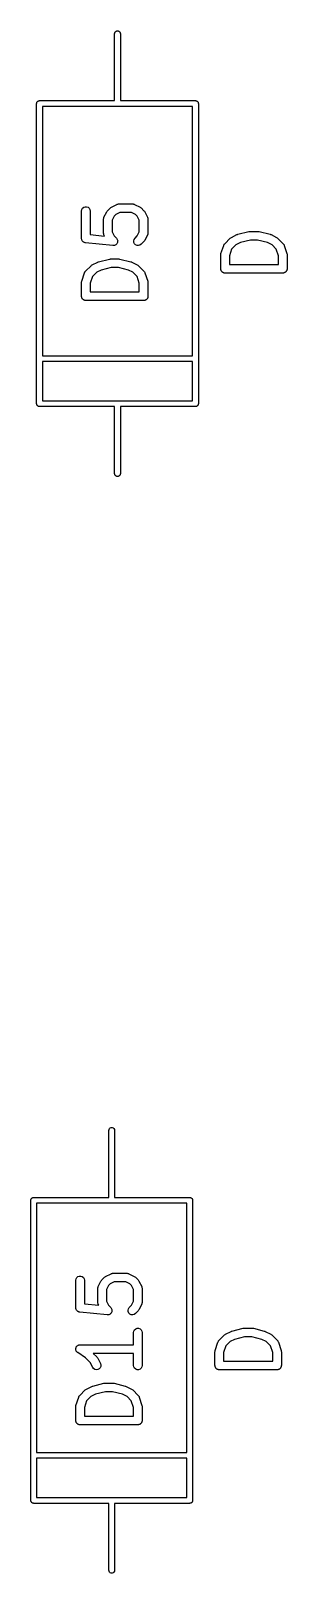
# Model space of a CAD drawing. Extents: x 39 to 139, y -131 to -25.
# Drawn here: x 134.4 to 138.84, y -74.05 to -47.33 of the extents above; entities that cross this region are included whole.
import ezdxf

# ---------------------------------------------------------------- set-up
doc = ezdxf.new("R2010")
doc.units = 0
doc.header["$MEASUREMENT"] = 0
doc.layers.add('BLACK', color=7, linetype='CONTINUOUS')

msp = doc.modelspace()

# ---------------------------------------------------------------- linework, layer by layer
at = {"layer": 'Black'}
for p, q in [((135.85, -47.38), (135.853, -47.3629)), ((135.85, -48.54), (135.85, -47.38)), ((135.853, -47.3629), (135.862, -47.3479)), ((135.862, -47.3479), (135.875, -47.3367)), ((135.875, -47.3367), (135.891, -47.3308)), ((135.891, -47.3308), (135.909, -47.3308)), ((135.909, -47.3308), (135.925, -47.3367)), ((135.925, -47.3367), (135.938, -47.3479)), ((135.938, -47.3479), (135.947, -47.3629)), ((135.947, -47.3629), (135.95, -47.38)), ((135.95, -47.38), (135.95, -48.54)), ((134.5, -48.59), (134.501, -48.5857)), ((134.5, -53.79), (134.5, -48.59)), ((134.501, -48.5813), (134.502, -48.5772)), ((134.501, -48.5857), (134.501, -48.5813)), ((134.502, -48.5772), (134.503, -48.5729)), ((134.503, -48.5729), (134.505, -48.5691)), ((134.505, -48.5691), (134.507, -48.565)), ((134.507, -48.565), (134.51, -48.5616)), ((134.51, -48.5616), (134.512, -48.5579)), ((134.512, -48.5579), (134.515, -48.555)), ((134.515, -48.555), (134.518, -48.5517)), ((134.518, -48.5517), (134.522, -48.5495)), ((134.522, -48.5495), (134.525, -48.5467)), ((134.525, -48.5467), (134.529, -48.5452)), ((134.529, -48.5452), (134.533, -48.543)), ((134.533, -48.543), (134.537, -48.5423)), ((134.537, -48.5423), (134.541, -48.5408)), ((134.541, -48.5408), (134.546, -48.5408)), ((134.546, -48.5408), (134.55, -48.54)), ((134.55, -48.54), (135.85, -48.54)), ((135.95, -48.54), (137.25, -48.54)), ((137.25, -48.54), (137.254, -48.5408)), ((137.254, -48.5408), (137.259, -48.5408)), ((137.259, -48.5408), (137.263, -48.5423)), ((137.263, -48.5423), (137.267, -48.543)), ((137.267, -48.543), (137.271, -48.5452)), ((137.271, -48.5452), (137.275, -48.5467)), ((137.275, -48.5467), (137.278, -48.5495)), ((137.278, -48.5495), (137.282, -48.5517)), ((137.282, -48.5517), (137.285, -48.555)), ((137.285, -48.555), (137.288, -48.5579)), ((137.288, -48.5579), (137.29, -48.5616)), ((137.29, -48.5616), (137.293, -48.565)), ((137.293, -48.565), (137.295, -48.5691)), ((137.295, -48.5691), (137.297, -48.5729)), ((137.297, -48.5729), (137.298, -48.5772)), ((137.298, -48.5772), (137.299, -48.5813)), ((137.299, -48.5813), (137.299, -48.5857)), ((137.299, -48.5857), (137.3, -48.59)), ((137.3, -48.59), (137.3, -53.79)), ((134.6, -48.64), (134.6, -52.96)), ((137.2, -48.64), (134.6, -48.64)), ((137.2, -52.96), (137.2, -48.64)), ((135.277, -50.4519), (135.282, -50.4263)), ((135.277, -50.9281), (135.277, -50.4519)), ((135.282, -50.4263), (135.295, -50.4037)), ((135.295, -50.4037), (135.315, -50.387)), ((135.315, -50.387), (135.339, -50.378)), ((135.339, -50.378), (135.365, -50.378)), ((135.365, -50.378), (135.39, -50.387)), ((135.39, -50.387), (135.41, -50.4037)), ((135.41, -50.4037), (135.423, -50.4263)), ((135.423, -50.4263), (135.427, -50.4519)), ((135.427, -50.4519), (135.427, -50.8602)), ((135.666, -50.5612), (135.714, -50.466)), ((135.714, -50.466), (135.721, -50.4563)), ((135.721, -50.4563), (135.728, -50.4465)), ((135.728, -50.4465), (135.776, -50.3989)), ((135.776, -50.3989), (135.785, -50.392)), ((135.785, -50.392), (135.795, -50.3848)), ((135.795, -50.3848), (135.89, -50.3372)), ((135.942, -50.4793), (135.873, -50.5135)), ((135.89, -50.3372), (135.894, -50.336)), ((135.894, -50.336), (135.898, -50.3338)), ((135.898, -50.3338), (135.907, -50.3323)), ((135.907, -50.3323), (135.915, -50.3298)), ((135.915, -50.3298), (135.92, -50.33)), ((135.92, -50.33), (135.924, -50.3293)), ((135.924, -50.3293), (136.162, -50.3293)), ((136.144, -50.4793), (135.942, -50.4793)), ((136.213, -50.5135), (136.144, -50.4793)), ((136.162, -50.3293), (136.166, -50.33)), ((136.166, -50.33), (136.17, -50.3298)), ((136.17, -50.3298), (136.179, -50.3323)), ((136.179, -50.3323), (136.188, -50.3338)), ((136.188, -50.3338), (136.191, -50.336)), ((136.191, -50.336), (136.195, -50.3372)), ((136.195, -50.3372), (136.291, -50.3848)), ((136.291, -50.3848), (136.3, -50.392)), ((136.3, -50.392), (136.31, -50.3989)), ((136.31, -50.3989), (136.358, -50.4465)), ((136.358, -50.4465), (136.365, -50.4563)), ((136.365, -50.4563), (136.372, -50.466)), ((136.372, -50.466), (136.419, -50.5612)), ((135.658, -50.5948), (135.659, -50.5905)), ((135.658, -50.8329), (135.658, -50.5948)), ((135.659, -50.5862), (135.661, -50.5778)), ((135.659, -50.5905), (135.659, -50.5862)), ((135.661, -50.5778), (135.663, -50.5691)), ((135.663, -50.5691), (135.665, -50.5654)), ((135.665, -50.5654), (135.666, -50.5612)), ((135.843, -50.5439), (135.808, -50.6125)), ((135.808, -50.6125), (135.808, -50.8152)), ((135.873, -50.5135), (135.843, -50.5439)), ((136.243, -50.5439), (136.213, -50.5135)), ((136.277, -50.6125), (136.243, -50.5439)), ((136.277, -50.8152), (136.277, -50.6125)), ((136.419, -50.5612), (136.421, -50.5654)), ((136.421, -50.5654), (136.423, -50.5691)), ((136.423, -50.5691), (136.424, -50.5778)), ((136.424, -50.5778), (136.427, -50.5862)), ((136.427, -50.5862), (136.427, -50.5905)), ((136.427, -50.5905), (136.427, -50.5948)), ((136.427, -50.5948), (136.427, -50.8329)), ((135.278, -50.9309), (135.277, -50.9281)), ((135.278, -50.9337), (135.278, -50.9309)), ((135.28, -50.9436), (135.278, -50.9337)), ((135.282, -50.9537), (135.28, -50.9436)), ((135.283, -50.9562), (135.282, -50.9537)), ((135.284, -50.9589), (135.283, -50.9562)), ((135.29, -50.9674), (135.284, -50.9589)), ((135.295, -50.9763), (135.29, -50.9674)), ((135.297, -50.9781), (135.295, -50.9763)), ((135.299, -50.9805), (135.297, -50.9781)), ((135.307, -50.9865), (135.299, -50.9805)), ((135.315, -50.993), (135.307, -50.9865)), ((135.318, -50.994), (135.315, -50.993)), ((135.32, -50.9957), (135.318, -50.994)), ((135.33, -50.9984), (135.32, -50.9957)), ((135.339, -51.002), (135.33, -50.9984)), ((135.342, -51.002), (135.339, -51.002)), ((135.345, -51.0027), (135.342, -51.002)), ((135.821, -51.0503), (135.345, -51.0027)), ((135.427, -50.8602), (135.676, -50.885)), ((135.659, -50.8371), (135.658, -50.8329)), ((135.659, -50.8414), (135.659, -50.8371)), ((135.661, -50.8499), (135.659, -50.8414)), ((135.663, -50.8585), (135.661, -50.8499)), ((135.665, -50.8623), (135.663, -50.8585)), ((135.666, -50.8664), (135.665, -50.8623)), ((135.676, -50.885), (135.666, -50.8664)), ((135.808, -50.8152), (135.843, -50.8837)), ((135.843, -50.8837), (135.882, -50.9227)), ((135.88, -51.0282), (135.872, -51.0372)), ((135.889, -51.0195), (135.88, -51.0282)), ((135.882, -50.9227), (135.882, -50.9231)), ((135.882, -50.9231), (135.882, -50.9233)), ((135.882, -50.9233), (135.889, -50.9337)), ((135.889, -50.9337), (135.897, -50.944)), ((135.89, -51.0191), (135.889, -51.0195)), ((135.895, -51.0073), (135.89, -51.0187)), ((135.89, -51.0187), (135.89, -51.0191)), ((135.901, -50.996), (135.895, -51.0073)), ((135.897, -50.944), (135.897, -50.9445)), ((135.897, -50.9445), (135.897, -50.9449)), ((135.897, -50.9449), (135.9, -50.9571)), ((135.9, -50.9571), (135.903, -50.9692)), ((135.902, -50.9826), (135.901, -50.9951)), ((135.901, -50.9951), (135.901, -50.9956)), ((135.901, -50.9956), (135.901, -50.996)), ((135.903, -50.9701), (135.902, -50.9826)), ((135.903, -50.9692), (135.903, -50.9696)), ((135.903, -50.9696), (135.903, -50.9701)), ((136.182, -50.9692), (136.189, -50.944)), ((136.185, -50.9951), (136.182, -50.9692)), ((136.196, -51.0187), (136.185, -50.9951)), ((136.189, -50.944), (136.204, -50.9227)), ((136.214, -51.0372), (136.196, -51.0187)), ((136.204, -50.9227), (136.243, -50.8837)), ((136.243, -50.8837), (136.277, -50.8152)), ((136.31, -51.0287), (136.289, -51.0437)), ((136.358, -50.9811), (136.31, -51.0287)), ((136.365, -50.9713), (136.358, -50.9811)), ((136.372, -50.9616), (136.365, -50.9713)), ((136.419, -50.8664), (136.372, -50.9616)), ((136.421, -50.8623), (136.419, -50.8664)), ((136.423, -50.8585), (136.421, -50.8623)), ((136.424, -50.8499), (136.423, -50.8585)), ((136.427, -50.8414), (136.424, -50.8499)), ((136.427, -50.8329), (136.427, -50.8371)), ((136.427, -50.8371), (136.427, -50.8414)), ((137.742, -51.0393), (137.747, -51.0321)), ((137.747, -51.0321), (137.751, -51.0243)), ((137.751, -51.0243), (137.754, -51.0215)), ((137.754, -51.0215), (137.757, -51.0179)), ((137.757, -51.0179), (137.852, -50.9227)), ((137.852, -50.9227), (137.862, -50.9158)), ((137.862, -50.9158), (137.872, -50.9086)), ((137.872, -50.9086), (137.967, -50.861)), ((138.027, -50.9989), (137.95, -51.0374)), ((137.967, -50.861), (137.975, -50.8587)), ((137.975, -50.8587), (137.982, -50.8553)), ((137.982, -50.8553), (138.173, -50.8077)), ((138.2, -50.9555), (138.027, -50.9989)), ((138.173, -50.8077), (138.182, -50.8071)), ((138.182, -50.8071), (138.191, -50.8055)), ((138.191, -50.8055), (138.334, -50.8055)), ((138.325, -50.9555), (138.2, -50.9555)), ((138.498, -50.9989), (138.325, -50.9555)), ((138.334, -50.8055), (138.343, -50.8071)), ((138.343, -50.8071), (138.352, -50.8077)), ((138.352, -50.8077), (138.542, -50.8553)), ((138.575, -51.0374), (138.498, -50.9989)), ((138.542, -50.8553), (138.55, -50.8587)), ((138.55, -50.8587), (138.558, -50.861)), ((138.558, -50.861), (138.653, -50.9086)), ((138.653, -50.9086), (138.663, -50.9158)), ((138.663, -50.9158), (138.673, -50.9227)), ((138.673, -50.9227), (138.768, -51.0179)), ((138.768, -51.0179), (138.77, -51.0215)), ((138.77, -51.0215), (138.774, -51.0243)), ((138.774, -51.0243), (138.778, -51.0321)), ((138.778, -51.0321), (138.783, -51.0393)), ((135.572, -51.3315), (135.763, -51.2839)), ((135.763, -51.2839), (135.772, -51.2833)), ((135.772, -51.2833), (135.781, -51.2817)), ((135.781, -51.2817), (135.924, -51.2817)), ((135.822, -51.0503), (135.821, -51.0503)), ((135.834, -51.0493), (135.822, -51.0504)), ((135.822, -51.0504), (135.822, -51.0503)), ((135.847, -51.0484), (135.834, -51.0493)), ((135.848, -51.0482), (135.847, -51.0484)), ((135.859, -51.0429), (135.848, -51.0482)), ((135.848, -51.0482), (135.848, -51.0482)), ((135.871, -51.0377), (135.859, -51.0429)), ((135.872, -51.0372), (135.871, -51.0374)), ((135.871, -51.0374), (135.871, -51.0377)), ((135.924, -51.2817), (135.933, -51.2833)), ((135.933, -51.2833), (135.942, -51.2839)), ((135.942, -51.2839), (136.132, -51.3315)), ((136.238, -51.0482), (136.214, -51.0372)), ((136.264, -51.0504), (136.238, -51.0482)), ((136.289, -51.0437), (136.264, -51.0504)), ((137.687, -51.2138), (137.689, -51.202)), ((137.687, -51.4519), (137.687, -51.2138)), ((137.689, -51.202), (137.691, -51.1901)), ((137.691, -51.1901), (137.739, -51.0472)), ((137.739, -51.0472), (137.741, -51.0434)), ((137.741, -51.0434), (137.742, -51.0393)), ((137.876, -51.1115), (137.837, -51.226)), ((137.837, -51.226), (137.837, -51.3769)), ((137.95, -51.0374), (137.876, -51.1115)), ((138.649, -51.1115), (138.575, -51.0374)), ((138.687, -51.226), (138.649, -51.1115)), ((138.687, -51.3769), (138.687, -51.226)), ((138.783, -51.0393), (138.784, -51.0434)), ((138.784, -51.0434), (138.786, -51.0472)), ((138.786, -51.0472), (138.834, -51.1901)), ((138.834, -51.1901), (138.835, -51.202)), ((138.835, -51.202), (138.837, -51.2138)), ((138.837, -51.2138), (138.837, -51.4519)), ((135.281, -51.6663), (135.329, -51.5234)), ((135.329, -51.5234), (135.331, -51.5196)), ((135.331, -51.5196), (135.332, -51.5154)), ((135.332, -51.5154), (135.337, -51.5082)), ((135.337, -51.5082), (135.341, -51.5005)), ((135.341, -51.5005), (135.344, -51.4977)), ((135.344, -51.4977), (135.347, -51.4941)), ((135.347, -51.4941), (135.442, -51.3989)), ((135.442, -51.3989), (135.452, -51.392)), ((135.452, -51.392), (135.462, -51.3848)), ((135.462, -51.3848), (135.557, -51.3372)), ((135.54, -51.5135), (135.466, -51.5877)), ((135.617, -51.475), (135.54, -51.5135)), ((135.557, -51.3372), (135.565, -51.3349)), ((135.565, -51.3349), (135.572, -51.3315)), ((135.79, -51.4317), (135.617, -51.475)), ((135.915, -51.4317), (135.79, -51.4317)), ((136.088, -51.475), (135.915, -51.4317)), ((136.165, -51.5135), (136.088, -51.475)), ((136.132, -51.3315), (136.14, -51.3349)), ((136.14, -51.3349), (136.148, -51.3372)), ((136.148, -51.3372), (136.243, -51.3848)), ((136.239, -51.5877), (136.165, -51.5135)), ((136.243, -51.3848), (136.253, -51.392)), ((136.253, -51.392), (136.263, -51.3989)), ((136.263, -51.3989), (136.358, -51.4941)), ((136.358, -51.4941), (136.36, -51.4977)), ((136.36, -51.4977), (136.364, -51.5005)), ((136.364, -51.5005), (136.368, -51.5082)), ((136.368, -51.5082), (136.373, -51.5154)), ((136.373, -51.5154), (136.374, -51.5196)), ((136.374, -51.5196), (136.376, -51.5234)), ((136.376, -51.5234), (136.424, -51.6663)), ((137.689, -51.4584), (137.687, -51.4519)), ((137.689, -51.4649), (137.689, -51.4584)), ((137.691, -51.4711), (137.689, -51.4649)), ((137.692, -51.4776), (137.691, -51.4711)), ((137.695, -51.4832), (137.692, -51.4776)), ((137.697, -51.4894), (137.695, -51.4832)), ((137.702, -51.4944), (137.697, -51.4894)), ((137.705, -51.5001), (137.702, -51.4944)), ((137.71, -51.5043), (137.705, -51.5001)), ((137.714, -51.5094), (137.71, -51.5043)), ((137.72, -51.5126), (137.714, -51.5094)), ((137.725, -51.5169), (137.72, -51.5126)), ((137.731, -51.5191), (137.725, -51.5169)), ((137.737, -51.5224), (137.731, -51.5191)), ((137.743, -51.5235), (137.737, -51.5224)), ((137.749, -51.5258), (137.743, -51.5235)), ((137.756, -51.5258), (137.749, -51.5258)), ((137.762, -51.5269), (137.756, -51.5258)), ((138.762, -51.5269), (137.762, -51.5269)), ((137.837, -51.3769), (138.687, -51.3769)), ((138.769, -51.5258), (138.762, -51.5269)), ((138.775, -51.5258), (138.769, -51.5258)), ((138.782, -51.5235), (138.775, -51.5258)), ((138.788, -51.5224), (138.782, -51.5235)), ((138.794, -51.5191), (138.788, -51.5224)), ((138.8, -51.5169), (138.794, -51.5191)), ((138.805, -51.5126), (138.8, -51.5169)), ((138.811, -51.5094), (138.805, -51.5126)), ((138.815, -51.5043), (138.811, -51.5094)), ((138.82, -51.5001), (138.815, -51.5043)), ((138.823, -51.4944), (138.82, -51.5001)), ((138.827, -51.4894), (138.823, -51.4944)), ((138.83, -51.4832), (138.827, -51.4894)), ((138.833, -51.4776), (138.83, -51.4832)), ((138.834, -51.4711), (138.833, -51.4776)), ((138.836, -51.4649), (138.834, -51.4711)), ((138.837, -51.4519), (138.836, -51.4584)), ((138.836, -51.4584), (138.836, -51.4649)), ((135.277, -51.69), (135.279, -51.6782)), ((135.277, -51.9281), (135.277, -51.69)), ((135.279, -51.6782), (135.281, -51.6663)), ((135.466, -51.5877), (135.427, -51.7022)), ((135.427, -51.7022), (135.427, -51.8531)), ((136.277, -51.7022), (136.239, -51.5877)), ((136.277, -51.8531), (136.277, -51.7022)), ((136.424, -51.6663), (136.425, -51.6782)), ((136.425, -51.6782), (136.427, -51.69)), ((136.427, -51.69), (136.427, -51.9281)), ((135.279, -51.9346), (135.277, -51.9281)), ((135.279, -51.9411), (135.279, -51.9346)), ((135.281, -51.9473), (135.279, -51.9411)), ((135.282, -51.9537), (135.281, -51.9473)), ((135.285, -51.9594), (135.282, -51.9537)), ((135.287, -51.9656), (135.285, -51.9594)), ((135.292, -51.9706), (135.287, -51.9656)), ((135.295, -51.9763), (135.292, -51.9706)), ((135.3, -51.9805), (135.295, -51.9763)), ((135.304, -51.9855), (135.3, -51.9805)), ((135.31, -51.9888), (135.304, -51.9855)), ((135.315, -51.993), (135.31, -51.9888)), ((135.321, -51.9953), (135.315, -51.993)), ((135.327, -51.9986), (135.321, -51.9953)), ((135.333, -51.9997), (135.327, -51.9986)), ((135.339, -52.002), (135.333, -51.9997)), ((135.346, -52.002), (135.339, -52.002)), ((135.352, -52.0031), (135.346, -52.002)), ((136.352, -52.0031), (135.352, -52.0031)), ((135.427, -51.8531), (136.277, -51.8531)), ((136.359, -52.002), (136.352, -52.0031)), ((136.365, -52.002), (136.359, -52.002)), ((136.372, -51.9997), (136.365, -52.002)), ((136.378, -51.9986), (136.372, -51.9997)), ((136.384, -51.9953), (136.378, -51.9986)), ((136.39, -51.993), (136.384, -51.9953)), ((136.395, -51.9888), (136.39, -51.993)), ((136.401, -51.9855), (136.395, -51.9888)), ((136.405, -51.9805), (136.401, -51.9855)), ((136.41, -51.9763), (136.405, -51.9805)), ((136.413, -51.9706), (136.41, -51.9763)), ((136.417, -51.9656), (136.413, -51.9706)), ((136.42, -51.9594), (136.417, -51.9656)), ((136.423, -51.9537), (136.42, -51.9594)), ((136.424, -51.9473), (136.423, -51.9537)), ((136.426, -51.9411), (136.424, -51.9473)), ((136.427, -51.9281), (136.426, -51.9346)), ((136.426, -51.9346), (136.426, -51.9411)), ((134.6, -52.96), (137.2, -52.96)), ((134.6, -53.06), (134.6, -53.74)), ((137.2, -53.06), (134.6, -53.06)), ((137.2, -53.74), (137.2, -53.06)), ((134.501, -53.7943), (134.5, -53.79)), ((134.501, -53.7987), (134.501, -53.7943)), ((134.502, -53.8028), (134.501, -53.7987)), ((134.503, -53.8071), (134.502, -53.8028)), ((134.505, -53.8109), (134.503, -53.8071)), ((134.507, -53.815), (134.505, -53.8109)), ((134.51, -53.8184), (134.507, -53.815)), ((134.512, -53.8221), (134.51, -53.8184)), ((134.515, -53.825), (134.512, -53.8221)), ((134.518, -53.8283), (134.515, -53.825)), ((134.522, -53.8305), (134.518, -53.8283)), ((134.525, -53.8333), (134.522, -53.8305)), ((134.529, -53.8348), (134.525, -53.8333)), ((134.533, -53.837), (134.529, -53.8348)), ((134.537, -53.8377), (134.533, -53.837)), ((134.541, -53.8392), (134.537, -53.8377)), ((134.546, -53.8392), (134.541, -53.8392)), ((134.55, -53.84), (134.546, -53.8392)), ((135.85, -53.84), (134.55, -53.84)), ((134.6, -53.74), (137.2, -53.74)), ((135.85, -55), (135.85, -53.84)), ((137.25, -53.84), (135.95, -53.84)), ((135.95, -53.84), (135.95, -55)), ((137.254, -53.8392), (137.25, -53.84)), ((137.259, -53.8392), (137.254, -53.8392)), ((137.263, -53.8377), (137.259, -53.8392)), ((137.267, -53.837), (137.263, -53.8377)), ((137.271, -53.8348), (137.267, -53.837)), ((137.275, -53.8333), (137.271, -53.8348)), ((137.278, -53.8305), (137.275, -53.8333)), ((137.282, -53.8283), (137.278, -53.8305)), ((137.285, -53.825), (137.282, -53.8283)), ((137.288, -53.8221), (137.285, -53.825)), ((137.29, -53.8184), (137.288, -53.8221)), ((137.293, -53.815), (137.29, -53.8184)), ((137.295, -53.8109), (137.293, -53.815)), ((137.297, -53.8071), (137.295, -53.8109)), ((137.298, -53.8028), (137.297, -53.8071)), ((137.299, -53.7987), (137.298, -53.8028)), ((137.3, -53.79), (137.299, -53.7943)), ((137.299, -53.7943), (137.299, -53.7987)), ((135.853, -55.0171), (135.85, -55)), ((135.862, -55.0321), (135.853, -55.0171)), ((135.875, -55.0433), (135.862, -55.0321)), ((135.938, -55.0321), (135.925, -55.0433)), ((135.947, -55.0171), (135.938, -55.0321)), ((135.95, -55), (135.947, -55.0171)), ((135.891, -55.0492), (135.875, -55.0433)), ((135.909, -55.0492), (135.891, -55.0492)), ((135.925, -55.0433), (135.909, -55.0492)), ((135.75, -66.38), (135.753, -66.3629)), ((135.75, -67.54), (135.75, -66.38)), ((135.753, -66.3629), (135.762, -66.3479)), ((135.762, -66.3479), (135.775, -66.3367)), ((135.775, -66.3367), (135.791, -66.3308)), ((135.791, -66.3308), (135.809, -66.3308)), ((135.809, -66.3308), (135.825, -66.3367)), ((135.825, -66.3367), (135.838, -66.3479)), ((135.838, -66.3479), (135.847, -66.3629)), ((135.847, -66.3629), (135.85, -66.38)), ((135.85, -66.38), (135.85, -67.54)), ((134.4, -67.59), (134.401, -67.5857)), ((134.4, -72.79), (134.4, -67.59)), ((134.401, -67.5813), (134.402, -67.5772)), ((134.401, -67.5857), (134.401, -67.5813)), ((134.402, -67.5772), (134.403, -67.5729)), ((134.403, -67.5729), (134.405, -67.5691)), ((134.405, -67.5691), (134.407, -67.565)), ((134.407, -67.565), (134.41, -67.5616)), ((134.41, -67.5616), (134.412, -67.5579)), ((134.412, -67.5579), (134.415, -67.555)), ((134.415, -67.555), (134.418, -67.5517)), ((134.418, -67.5517), (134.422, -67.5495)), ((134.422, -67.5495), (134.425, -67.5467)), ((134.425, -67.5467), (134.429, -67.5452)), ((134.429, -67.5452), (134.433, -67.543)), ((134.433, -67.543), (134.437, -67.5423)), ((134.437, -67.5423), (134.441, -67.5408)), ((134.441, -67.5408), (134.446, -67.5408)), ((134.446, -67.5408), (134.45, -67.54)), ((134.45, -67.54), (135.75, -67.54)), ((135.85, -67.54), (137.15, -67.54)), ((137.15, -67.54), (137.154, -67.5408)), ((137.154, -67.5408), (137.159, -67.5408)), ((137.159, -67.5408), (137.163, -67.5423)), ((137.163, -67.5423), (137.167, -67.543)), ((137.167, -67.543), (137.171, -67.5452)), ((137.171, -67.5452), (137.175, -67.5467)), ((137.175, -67.5467), (137.178, -67.5495)), ((137.178, -67.5495), (137.182, -67.5517)), ((137.182, -67.5517), (137.185, -67.555)), ((137.185, -67.555), (137.188, -67.5579)), ((137.188, -67.5579), (137.19, -67.5616)), ((137.19, -67.5616), (137.193, -67.565)), ((137.193, -67.565), (137.195, -67.5691)), ((137.195, -67.5691), (137.197, -67.5729)), ((137.197, -67.5729), (137.198, -67.5772)), ((137.198, -67.5772), (137.199, -67.5813)), ((137.199, -67.5813), (137.199, -67.5857)), ((137.199, -67.5857), (137.2, -67.59)), ((137.2, -67.59), (137.2, -72.79)), ((134.5, -67.64), (134.5, -71.96)), ((137.1, -67.64), (134.5, -67.64)), ((137.1, -71.96), (137.1, -67.64)), ((135.182, -68.9501), (135.195, -68.9275)), ((135.195, -68.9275), (135.215, -68.9108)), ((135.215, -68.9108), (135.239, -68.9019)), ((135.239, -68.9019), (135.265, -68.9019)), ((135.265, -68.9019), (135.29, -68.9108)), ((135.29, -68.9108), (135.31, -68.9275)), ((135.31, -68.9275), (135.323, -68.9501)), ((135.628, -68.9703), (135.676, -68.9227)), ((135.676, -68.9227), (135.685, -68.9158)), ((135.685, -68.9158), (135.695, -68.9086)), ((135.695, -68.9086), (135.79, -68.861)), ((135.79, -68.861), (135.794, -68.8598)), ((135.794, -68.8598), (135.798, -68.8576)), ((135.798, -68.8576), (135.807, -68.8561)), ((135.807, -68.8561), (135.815, -68.8536)), ((135.815, -68.8536), (135.82, -68.8538)), ((135.82, -68.8538), (135.824, -68.8531)), ((135.824, -68.8531), (136.062, -68.8531)), ((136.062, -68.8531), (136.066, -68.8538)), ((136.066, -68.8538), (136.07, -68.8536)), ((136.07, -68.8536), (136.079, -68.8561)), ((136.079, -68.8561), (136.088, -68.8576)), ((136.088, -68.8576), (136.091, -68.8598)), ((136.091, -68.8598), (136.095, -68.861)), ((136.095, -68.861), (136.191, -68.9086)), ((136.191, -68.9086), (136.2, -68.9158)), ((136.2, -68.9158), (136.21, -68.9227)), ((136.21, -68.9227), (136.258, -68.9703)), ((135.177, -68.9757), (135.182, -68.9501)), ((135.177, -69.4519), (135.177, -68.9757)), ((135.323, -68.9501), (135.327, -68.9757)), ((135.327, -68.9757), (135.327, -69.384)), ((135.558, -69.1186), (135.559, -69.1143)), ((135.558, -69.3567), (135.558, -69.1186)), ((135.559, -69.11), (135.561, -69.1016)), ((135.559, -69.1143), (135.559, -69.11)), ((135.561, -69.1016), (135.563, -69.0929)), ((135.563, -69.0929), (135.565, -69.0892)), ((135.565, -69.0892), (135.566, -69.085)), ((135.566, -69.085), (135.614, -68.9898)), ((135.614, -68.9898), (135.621, -68.9801)), ((135.621, -68.9801), (135.628, -68.9703)), ((135.743, -69.0678), (135.708, -69.1363)), ((135.708, -69.1363), (135.708, -69.339)), ((135.773, -69.0374), (135.743, -69.0678)), ((135.842, -69.0031), (135.773, -69.0374)), ((136.044, -69.0031), (135.842, -69.0031)), ((136.113, -69.0374), (136.044, -69.0031)), ((136.143, -69.0678), (136.113, -69.0374)), ((136.177, -69.1363), (136.143, -69.0678)), ((136.177, -69.339), (136.177, -69.1363)), ((136.258, -68.9703), (136.265, -68.9801)), ((136.265, -68.9801), (136.272, -68.9898)), ((136.272, -68.9898), (136.319, -69.085)), ((136.319, -69.085), (136.321, -69.0892)), ((136.321, -69.0892), (136.323, -69.0929)), ((136.323, -69.0929), (136.324, -69.1016)), ((136.324, -69.1016), (136.327, -69.11)), ((136.327, -69.11), (136.327, -69.1143)), ((136.327, -69.1143), (136.327, -69.1186)), ((136.327, -69.1186), (136.327, -69.3567)), ((135.178, -69.4547), (135.177, -69.4519)), ((135.178, -69.4575), (135.178, -69.4547)), ((135.18, -69.4675), (135.178, -69.4575)), ((135.182, -69.4776), (135.18, -69.4675)), ((135.327, -69.384), (135.576, -69.4089)), ((135.559, -69.3609), (135.558, -69.3567)), ((135.559, -69.3652), (135.559, -69.3609)), ((135.561, -69.3737), (135.559, -69.3652)), ((135.563, -69.3823), (135.561, -69.3737)), ((135.565, -69.3861), (135.563, -69.3823)), ((135.566, -69.3902), (135.565, -69.3861)), ((135.576, -69.4089), (135.566, -69.3902)), ((135.708, -69.339), (135.743, -69.4075)), ((135.743, -69.4075), (135.782, -69.4465)), ((135.782, -69.4465), (135.782, -69.4469)), ((135.782, -69.4469), (135.782, -69.4472)), ((135.782, -69.4472), (135.789, -69.4576)), ((135.789, -69.4576), (135.797, -69.4678)), ((135.797, -69.4678), (135.797, -69.4683)), ((136.082, -69.493), (136.089, -69.4678)), ((136.089, -69.4678), (136.104, -69.4465)), ((136.104, -69.4465), (136.143, -69.4075)), ((136.143, -69.4075), (136.177, -69.339)), ((136.319, -69.3902), (136.272, -69.4854)), ((136.321, -69.3861), (136.319, -69.3902)), ((136.323, -69.3823), (136.321, -69.3861)), ((136.324, -69.3737), (136.323, -69.3823)), ((136.327, -69.3652), (136.324, -69.3737)), ((136.327, -69.3567), (136.327, -69.3609)), ((136.327, -69.3609), (136.327, -69.3652)), ((135.183, -69.48), (135.182, -69.4776)), ((135.184, -69.4828), (135.183, -69.48)), ((135.19, -69.4912), (135.184, -69.4828)), ((135.195, -69.5001), (135.19, -69.4912)), ((135.197, -69.5019), (135.195, -69.5001)), ((135.199, -69.5043), (135.197, -69.5019)), ((135.207, -69.5103), (135.199, -69.5043)), ((135.215, -69.5169), (135.207, -69.5103)), ((135.218, -69.5178), (135.215, -69.5169)), ((135.22, -69.5195), (135.218, -69.5178)), ((135.23, -69.5223), (135.22, -69.5195)), ((135.239, -69.5258), (135.23, -69.5223)), ((135.242, -69.5258), (135.239, -69.5258)), ((135.245, -69.5265), (135.242, -69.5258)), ((135.721, -69.5742), (135.245, -69.5265)), ((135.722, -69.5741), (135.721, -69.5742)), ((135.734, -69.5731), (135.722, -69.5742)), ((135.722, -69.5742), (135.722, -69.5741)), ((135.747, -69.5722), (135.734, -69.5731)), ((135.748, -69.572), (135.747, -69.5722)), ((135.759, -69.5667), (135.748, -69.572)), ((135.748, -69.572), (135.748, -69.572)), ((135.771, -69.5615), (135.759, -69.5667)), ((135.772, -69.561), (135.771, -69.5612)), ((135.771, -69.5612), (135.771, -69.5615)), ((135.78, -69.5521), (135.772, -69.561)), ((135.789, -69.5433), (135.78, -69.5521)), ((135.79, -69.5429), (135.789, -69.5433)), ((135.795, -69.5312), (135.79, -69.5425)), ((135.79, -69.5425), (135.79, -69.5429)), ((135.801, -69.5198), (135.795, -69.5312)), ((135.797, -69.4683), (135.797, -69.4687)), ((135.797, -69.4687), (135.8, -69.4809)), ((135.8, -69.4809), (135.803, -69.493)), ((135.802, -69.5065), (135.801, -69.5189)), ((135.801, -69.5189), (135.801, -69.5194)), ((135.801, -69.5194), (135.801, -69.5198)), ((135.803, -69.4939), (135.802, -69.5065)), ((135.803, -69.493), (135.803, -69.4935)), ((135.803, -69.4935), (135.803, -69.4939)), ((136.085, -69.5189), (136.082, -69.493)), ((136.096, -69.5425), (136.085, -69.5189)), ((136.114, -69.561), (136.096, -69.5425)), ((136.138, -69.572), (136.114, -69.561)), ((136.164, -69.5742), (136.138, -69.572)), ((136.189, -69.5675), (136.164, -69.5742)), ((136.21, -69.5526), (136.189, -69.5675)), ((136.258, -69.5049), (136.21, -69.5526)), ((136.265, -69.4951), (136.258, -69.5049)), ((136.272, -69.4854), (136.265, -69.4951)), ((136.177, -69.8805), (136.182, -69.8548)), ((136.177, -70.0912), (136.177, -69.8805)), ((136.182, -69.8548), (136.195, -69.8323)), ((136.195, -69.8323), (136.215, -69.8155)), ((136.215, -69.8155), (136.239, -69.8066)), ((136.239, -69.8066), (136.265, -69.8066)), ((136.265, -69.8066), (136.29, -69.8155)), ((136.29, -69.8155), (136.31, -69.8323)), ((136.31, -69.8323), (136.323, -69.8548)), ((136.323, -69.8548), (136.327, -69.8805)), ((136.327, -69.8805), (136.327, -70.4519)), ((137.657, -70.0179), (137.752, -69.9227)), ((137.752, -69.9227), (137.762, -69.9158)), ((137.762, -69.9158), (137.772, -69.9086)), ((137.772, -69.9086), (137.867, -69.861)), ((137.927, -69.9989), (137.85, -70.0374)), ((137.867, -69.861), (137.875, -69.8587)), ((137.875, -69.8587), (137.882, -69.8553)), ((137.882, -69.8553), (138.073, -69.8077)), ((138.1, -69.9555), (137.927, -69.9989)), ((138.073, -69.8077), (138.082, -69.8071)), ((138.082, -69.8071), (138.091, -69.8055)), ((138.091, -69.8055), (138.234, -69.8055)), ((138.225, -69.9555), (138.1, -69.9555)), ((138.398, -69.9989), (138.225, -69.9555)), ((138.234, -69.8055), (138.243, -69.8071)), ((138.243, -69.8071), (138.252, -69.8077)), ((138.252, -69.8077), (138.442, -69.8553)), ((138.475, -70.0374), (138.398, -69.9989)), ((138.442, -69.8553), (138.45, -69.8587)), ((138.45, -69.8587), (138.458, -69.861)), ((138.458, -69.861), (138.553, -69.9086)), ((138.553, -69.9086), (138.563, -69.9158)), ((138.563, -69.9158), (138.573, -69.9227)), ((138.573, -69.9227), (138.668, -70.0179)), ((135.178, -70.1614), (135.179, -70.1573)), ((135.179, -70.1703), (135.178, -70.1614)), ((135.179, -70.1532), (135.182, -70.1448)), ((135.179, -70.1573), (135.179, -70.1532)), ((135.179, -70.1792), (135.179, -70.1703)), ((135.18, -70.1831), (135.179, -70.1792)), ((135.18, -70.1873), (135.18, -70.1831)), ((135.184, -70.1953), (135.18, -70.1873)), ((135.182, -70.1448), (135.184, -70.1361)), ((135.184, -70.1361), (135.186, -70.1326)), ((135.187, -70.2037), (135.184, -70.1953)), ((135.186, -70.1326), (135.187, -70.1287)), ((135.187, -70.1287), (135.193, -70.1218)), ((135.19, -70.2069), (135.187, -70.2037)), ((135.192, -70.2106), (135.19, -70.2069)), ((135.198, -70.2168), (135.192, -70.2106)), ((135.193, -70.1218), (135.198, -70.1144)), ((135.198, -70.1144), (135.202, -70.1119)), ((135.204, -70.2236), (135.198, -70.2168)), ((135.202, -70.1119), (135.204, -70.1087)), ((135.204, -70.1087), (135.212, -70.1043)), ((135.208, -70.2257), (135.204, -70.2236)), ((135.211, -70.2286), (135.208, -70.2257)), ((135.347, -70.3197), (135.211, -70.2286)), ((135.212, -70.1043), (135.219, -70.099)), ((135.219, -70.099), (135.223, -70.0978)), ((135.223, -70.0978), (135.227, -70.0957)), ((135.227, -70.0957), (135.236, -70.0942)), ((135.236, -70.0942), (135.244, -70.0916)), ((135.244, -70.0916), (135.248, -70.0919)), ((135.248, -70.0919), (135.252, -70.0912)), ((135.252, -70.0912), (136.177, -70.0912)), ((136.177, -70.2412), (135.481, -70.2412)), ((135.481, -70.2412), (135.544, -70.3036)), ((136.177, -70.4519), (136.177, -70.2412)), ((137.587, -70.2138), (137.589, -70.202)), ((137.587, -70.4519), (137.587, -70.2138)), ((137.589, -70.202), (137.591, -70.1901)), ((137.591, -70.1901), (137.639, -70.0472)), ((137.639, -70.0472), (137.641, -70.0434)), ((137.641, -70.0434), (137.642, -70.0393)), ((137.642, -70.0393), (137.647, -70.0321)), ((137.647, -70.0321), (137.651, -70.0243)), ((137.651, -70.0243), (137.654, -70.0215)), ((137.654, -70.0215), (137.657, -70.0179)), ((137.776, -70.1115), (137.737, -70.226)), ((137.737, -70.226), (137.737, -70.3769)), ((137.85, -70.0374), (137.776, -70.1115)), ((138.549, -70.1115), (138.475, -70.0374)), ((138.587, -70.226), (138.549, -70.1115)), ((138.587, -70.3769), (138.587, -70.226)), ((138.668, -70.0179), (138.67, -70.0215)), ((138.67, -70.0215), (138.674, -70.0243)), ((138.674, -70.0243), (138.678, -70.0321)), ((138.678, -70.0321), (138.683, -70.0393)), ((138.683, -70.0393), (138.684, -70.0434)), ((138.684, -70.0434), (138.686, -70.0472)), ((138.686, -70.0472), (138.734, -70.1901)), ((138.734, -70.1901), (138.735, -70.202)), ((138.735, -70.202), (138.737, -70.2138)), ((138.737, -70.2138), (138.737, -70.4519)), ((135.429, -70.4011), (135.347, -70.3197)), ((135.471, -70.4854), (135.429, -70.4011)), ((135.487, -70.5064), (135.471, -70.4854)), ((135.508, -70.5207), (135.487, -70.5064)), ((135.534, -70.5268), (135.508, -70.5207)), ((135.559, -70.5238), (135.534, -70.5268)), ((135.544, -70.3036), (135.55, -70.3135)), ((135.55, -70.3135), (135.558, -70.3231)), ((135.558, -70.3231), (135.605, -70.4184)), ((135.583, -70.5121), (135.559, -70.5238)), ((135.601, -70.4932), (135.583, -70.5121)), ((135.611, -70.4693), (135.601, -70.4932)), ((135.605, -70.4184), (135.613, -70.4433)), ((135.613, -70.4433), (135.611, -70.4693)), ((136.182, -70.4776), (136.177, -70.4519)), ((136.195, -70.5001), (136.182, -70.4776)), ((136.215, -70.5169), (136.195, -70.5001)), ((136.239, -70.5258), (136.215, -70.5169)), ((136.265, -70.5258), (136.239, -70.5258)), ((136.29, -70.5169), (136.265, -70.5258)), ((136.31, -70.5001), (136.29, -70.5169)), ((136.323, -70.4776), (136.31, -70.5001)), ((136.327, -70.4519), (136.323, -70.4776)), ((137.589, -70.4584), (137.587, -70.4519)), ((137.589, -70.4649), (137.589, -70.4584)), ((137.591, -70.4711), (137.589, -70.4649)), ((137.592, -70.4776), (137.591, -70.4711)), ((137.595, -70.4832), (137.592, -70.4776)), ((137.597, -70.4894), (137.595, -70.4832)), ((137.602, -70.4944), (137.597, -70.4894)), ((137.605, -70.5001), (137.602, -70.4944)), ((137.61, -70.5043), (137.605, -70.5001)), ((137.614, -70.5094), (137.61, -70.5043)), ((137.62, -70.5126), (137.614, -70.5094)), ((137.625, -70.5169), (137.62, -70.5126)), ((137.631, -70.5191), (137.625, -70.5169)), ((137.637, -70.5224), (137.631, -70.5191)), ((137.643, -70.5235), (137.637, -70.5224)), ((137.649, -70.5258), (137.643, -70.5235)), ((137.656, -70.5258), (137.649, -70.5258)), ((137.662, -70.5269), (137.656, -70.5258)), ((138.662, -70.5269), (137.662, -70.5269)), ((137.737, -70.3769), (138.587, -70.3769)), ((138.669, -70.5258), (138.662, -70.5269)), ((138.675, -70.5258), (138.669, -70.5258)), ((138.682, -70.5235), (138.675, -70.5258)), ((138.688, -70.5224), (138.682, -70.5235)), ((138.694, -70.5191), (138.688, -70.5224)), ((138.7, -70.5169), (138.694, -70.5191)), ((138.705, -70.5126), (138.7, -70.5169)), ((138.711, -70.5094), (138.705, -70.5126)), ((138.715, -70.5043), (138.711, -70.5094)), ((138.72, -70.5001), (138.715, -70.5043)), ((138.723, -70.4944), (138.72, -70.5001)), ((138.727, -70.4894), (138.723, -70.4944)), ((138.73, -70.4832), (138.727, -70.4894)), ((138.733, -70.4776), (138.73, -70.4832)), ((138.734, -70.4711), (138.733, -70.4776)), ((138.736, -70.4649), (138.734, -70.4711)), ((138.737, -70.4519), (138.736, -70.4584)), ((138.736, -70.4584), (138.736, -70.4649)), ((135.472, -70.8077), (135.663, -70.7601)), ((135.663, -70.7601), (135.672, -70.7595)), ((135.672, -70.7595), (135.681, -70.7579)), ((135.681, -70.7579), (135.824, -70.7579)), ((135.824, -70.7579), (135.833, -70.7595)), ((135.833, -70.7595), (135.842, -70.7601)), ((135.842, -70.7601), (136.032, -70.8077)), ((135.181, -71.1425), (135.229, -70.9996)), ((135.229, -70.9996), (135.231, -70.9958)), ((135.231, -70.9958), (135.232, -70.9916)), ((135.232, -70.9916), (135.237, -70.9844)), ((135.237, -70.9844), (135.241, -70.9767)), ((135.241, -70.9767), (135.244, -70.9738)), ((135.244, -70.9738), (135.247, -70.9703)), ((135.247, -70.9703), (135.342, -70.8751)), ((135.366, -71.0638), (135.327, -71.1784)), ((135.342, -70.8751), (135.352, -70.8682)), ((135.352, -70.8682), (135.362, -70.861)), ((135.362, -70.861), (135.457, -70.8134)), ((135.44, -70.9897), (135.366, -71.0638)), ((135.517, -70.9512), (135.44, -70.9897)), ((135.457, -70.8134), (135.465, -70.8111)), ((135.465, -70.8111), (135.472, -70.8077)), ((135.69, -70.9079), (135.517, -70.9512)), ((135.815, -70.9079), (135.69, -70.9079)), ((135.988, -70.9512), (135.815, -70.9079)), ((136.065, -70.9897), (135.988, -70.9512)), ((136.032, -70.8077), (136.04, -70.8111)), ((136.04, -70.8111), (136.048, -70.8134)), ((136.048, -70.8134), (136.143, -70.861)), ((136.139, -71.0638), (136.065, -70.9897)), ((136.177, -71.1784), (136.139, -71.0638)), ((136.143, -70.861), (136.153, -70.8682)), ((136.153, -70.8682), (136.163, -70.8751)), ((136.163, -70.8751), (136.258, -70.9703)), ((136.258, -70.9703), (136.26, -70.9738)), ((136.26, -70.9738), (136.264, -70.9767)), ((136.264, -70.9767), (136.268, -70.9844)), ((136.268, -70.9844), (136.273, -70.9916)), ((136.273, -70.9916), (136.274, -70.9958)), ((136.274, -70.9958), (136.276, -70.9996)), ((136.276, -70.9996), (136.324, -71.1425)), ((135.177, -71.1662), (135.179, -71.1543)), ((135.177, -71.4043), (135.177, -71.1662)), ((135.179, -71.1543), (135.181, -71.1425)), ((135.327, -71.1784), (135.327, -71.3293)), ((135.327, -71.3293), (136.177, -71.3293)), ((136.177, -71.3293), (136.177, -71.1784)), ((136.324, -71.1425), (136.325, -71.1543)), ((136.325, -71.1543), (136.327, -71.1662)), ((136.327, -71.1662), (136.327, -71.4043)), ((135.179, -71.4107), (135.177, -71.4043)), ((135.179, -71.4173), (135.179, -71.4107)), ((135.181, -71.4235), (135.179, -71.4173)), ((135.182, -71.4299), (135.181, -71.4235)), ((135.185, -71.4356), (135.182, -71.4299)), ((135.187, -71.4418), (135.185, -71.4356)), ((135.192, -71.4468), (135.187, -71.4418)), ((135.195, -71.4525), (135.192, -71.4468)), ((135.2, -71.4567), (135.195, -71.4525)), ((135.204, -71.4617), (135.2, -71.4567)), ((135.21, -71.465), (135.204, -71.4617)), ((135.215, -71.4692), (135.21, -71.465)), ((135.221, -71.4715), (135.215, -71.4692)), ((135.227, -71.4748), (135.221, -71.4715)), ((135.233, -71.4759), (135.227, -71.4748)), ((135.239, -71.4781), (135.233, -71.4759)), ((135.246, -71.4781), (135.239, -71.4781)), ((135.252, -71.4793), (135.246, -71.4781)), ((136.252, -71.4793), (135.252, -71.4793)), ((136.259, -71.4781), (136.252, -71.4793)), ((136.265, -71.4781), (136.259, -71.4781)), ((136.272, -71.4759), (136.265, -71.4781)), ((136.278, -71.4748), (136.272, -71.4759)), ((136.284, -71.4715), (136.278, -71.4748)), ((136.29, -71.4692), (136.284, -71.4715)), ((136.295, -71.465), (136.29, -71.4692)), ((136.301, -71.4617), (136.295, -71.465)), ((136.305, -71.4567), (136.301, -71.4617)), ((136.31, -71.4525), (136.305, -71.4567)), ((136.313, -71.4468), (136.31, -71.4525)), ((136.317, -71.4418), (136.313, -71.4468)), ((136.32, -71.4356), (136.317, -71.4418)), ((136.323, -71.4299), (136.32, -71.4356)), ((136.324, -71.4235), (136.323, -71.4299)), ((136.326, -71.4173), (136.324, -71.4235)), ((136.327, -71.4043), (136.326, -71.4107)), ((136.326, -71.4107), (136.326, -71.4173)), ((134.5, -71.96), (137.1, -71.96)), ((134.5, -72.06), (134.5, -72.74)), ((137.1, -72.06), (134.5, -72.06)), ((137.1, -72.74), (137.1, -72.06)), ((134.401, -72.7943), (134.4, -72.79)), ((134.401, -72.7987), (134.401, -72.7943)), ((134.402, -72.8028), (134.401, -72.7987)), ((134.403, -72.8071), (134.402, -72.8028)), ((134.405, -72.8109), (134.403, -72.8071)), ((134.407, -72.815), (134.405, -72.8109)), ((134.41, -72.8184), (134.407, -72.815)), ((134.412, -72.8221), (134.41, -72.8184)), ((134.415, -72.825), (134.412, -72.8221)), ((134.418, -72.8283), (134.415, -72.825)), ((134.422, -72.8305), (134.418, -72.8283)), ((134.425, -72.8333), (134.422, -72.8305)), ((134.429, -72.8348), (134.425, -72.8333)), ((134.433, -72.837), (134.429, -72.8348)), ((134.437, -72.8377), (134.433, -72.837)), ((134.441, -72.8392), (134.437, -72.8377)), ((134.446, -72.8392), (134.441, -72.8392)), ((134.45, -72.84), (134.446, -72.8392)), ((135.75, -72.84), (134.45, -72.84)), ((134.5, -72.74), (137.1, -72.74)), ((135.75, -74), (135.75, -72.84)), ((137.15, -72.84), (135.85, -72.84)), ((135.85, -72.84), (135.85, -74)), ((137.154, -72.8392), (137.15, -72.84)), ((137.159, -72.8392), (137.154, -72.8392)), ((137.163, -72.8377), (137.159, -72.8392)), ((137.167, -72.837), (137.163, -72.8377)), ((137.171, -72.8348), (137.167, -72.837)), ((137.175, -72.8333), (137.171, -72.8348)), ((137.178, -72.8305), (137.175, -72.8333)), ((137.182, -72.8283), (137.178, -72.8305)), ((137.185, -72.825), (137.182, -72.8283)), ((137.188, -72.8221), (137.185, -72.825)), ((137.19, -72.8184), (137.188, -72.8221)), ((137.193, -72.815), (137.19, -72.8184)), ((137.195, -72.8109), (137.193, -72.815)), ((137.197, -72.8071), (137.195, -72.8109)), ((137.198, -72.8028), (137.197, -72.8071)), ((137.199, -72.7987), (137.198, -72.8028)), ((137.2, -72.79), (137.199, -72.7943)), ((137.199, -72.7943), (137.199, -72.7987)), ((135.753, -74.0171), (135.75, -74)), ((135.85, -74), (135.847, -74.0171)), ((135.762, -74.0321), (135.753, -74.0171)), ((135.775, -74.0433), (135.762, -74.0321)), ((135.791, -74.0492), (135.775, -74.0433)), ((135.809, -74.0492), (135.791, -74.0492)), ((135.825, -74.0433), (135.809, -74.0492)), ((135.838, -74.0321), (135.825, -74.0433)), ((135.847, -74.0171), (135.838, -74.0321))]:
    msp.add_line(p, q, dxfattribs=at)

doc.saveas('drawing.dxf')
